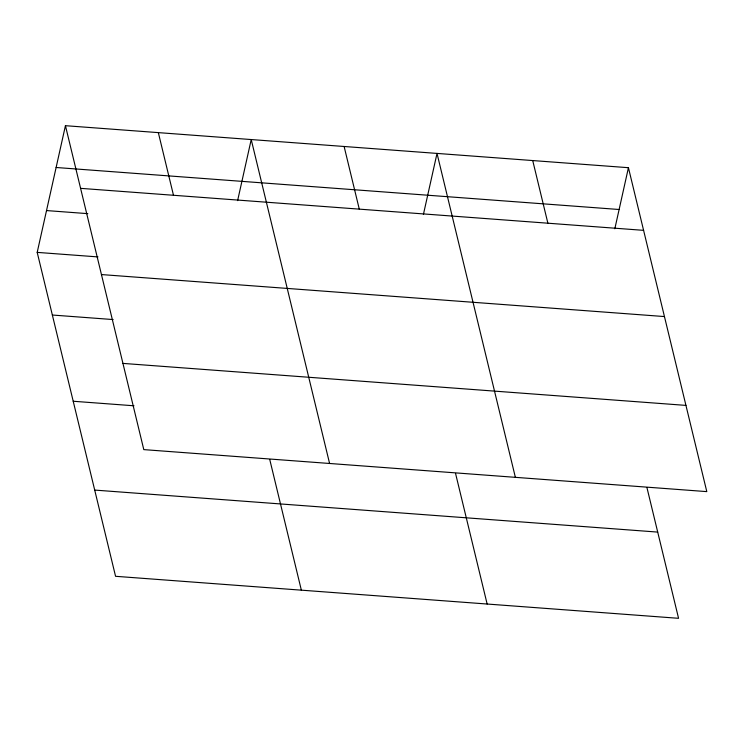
<?xml version="1.0" encoding="UTF-8"?>
<svg xmlns="http://www.w3.org/2000/svg" width="744" height="744" viewBox="0 0 744 744"><rect width="100%" height="100%" fill="white"/><g stroke="black" fill="none" stroke-linecap="round" stroke-linejoin="round"><path stroke-width="1.12" d="M646.964 487.673L678.565 618.311L115.562 576.302L37.2 252.383L65.435 125.69L628.438 167.698L706.8 491.617L143.797 449.618L65.435 125.69M237.615 200.629L251.221 139.556L329.592 463.475M423.401 214.495L437.016 153.413L515.378 477.341M614.823 228.771L628.438 167.698M56.116 167.493L619.12 209.501M80.594 188.344L643.588 230.342M46.519 210.571L87.801 213.649M37.2 252.383L97.985 256.913M101.454 274.564L664.448 316.563M52.359 315.028L113.144 319.567M122.937 363.398L685.94 405.396M73.219 401.249L133.994 405.787M94.711 490.082L657.705 532.09M532.723 160.555L547.882 223.209M455.542 473.389L487.143 604.026M344.119 146.484L359.278 209.129M269.756 459.532L301.357 590.169M158.333 132.618L173.482 195.272"/></g></svg>
